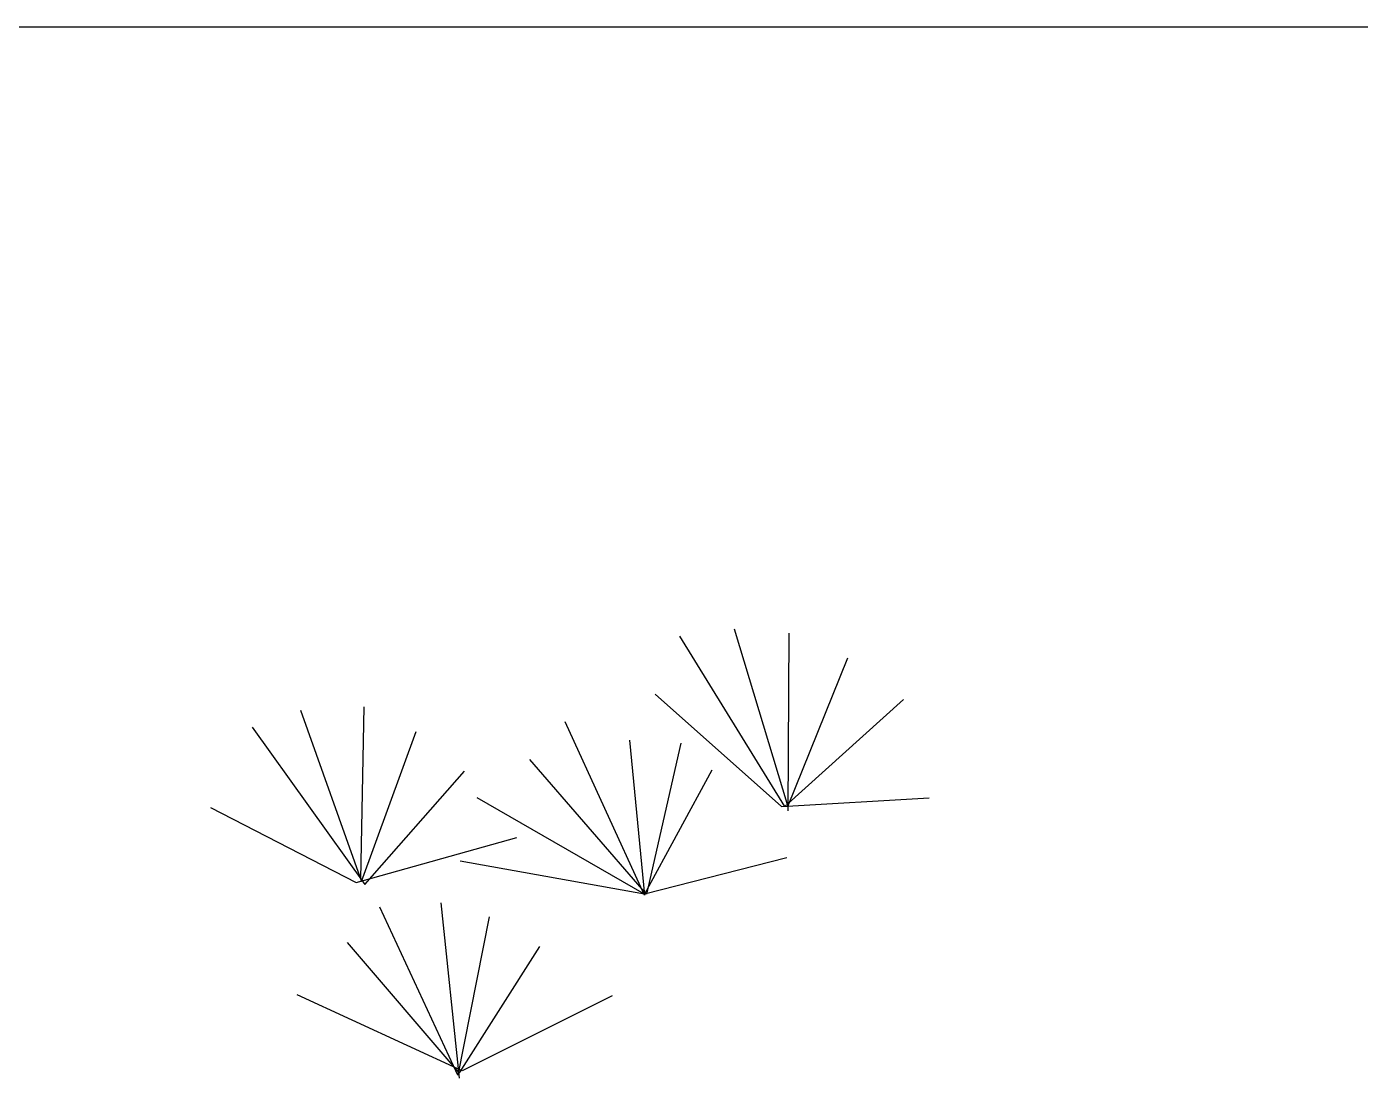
# Model space of a CAD drawing. Header units: millimetres. Extents: x 284148 to 331264, y 78716 to 101523.
# Drawn here: x 307471 to 311278, y 89466 to 92468 of the extents above; entities that cross this region are included whole.
import ezdxf

# ---------------------------------------------------------------- set-up
doc = ezdxf.new("R2010")
doc.units = ezdxf.units.MM
doc.layers.add('www.cad-blocks.net', color=7, linetype='Continuous')

# ---------------------------------------------------------------- blocks, each defined once
blk = doc.blocks.new('A$C093108ED')
for p, q in [((1638.7, 776), (1339.1, 1261.7)), ((1495, 1283.1), (1647.8, 776)), ((1650.9, 1270.9), (1647.8, 763.7)), ((1647.8, 776), (1819, 1200.6)), ((1268.7, 1096.7), (1629.5, 776)), ((1978, 1081.5), (1638.7, 776)), ((256.8, 1050.9), (431.1, 562.1)), ((437.2, 1060.1), (428, 568.2)), ((119.2, 1002), (440.2, 553)), ((431.1, 562.1), (587, 989.8)), ((1238.2, 522.4), (1011.9, 1017.3)), ((1195.4, 965.4), (1238.2, 522.4)), ((1342.1, 956.2), (1244.3, 525.5)), ((440.2, 553), (724.6, 876.8)), ((1244.3, 525.5), (911, 910.4)), ((1430.8, 879.8), (1238.2, 525.5)), ((1238.2, 525.5), (761.2, 800.4)), ((1629.5, 776), (2051.4, 800.4)), ((0, 772.9), (415.8, 559.1)), ((415.8, 559.1), (874.4, 687.4)), ((1238.2, 525.5), (712.3, 620.2)), ((1644.8, 629.3), (1238.2, 525.5)), ((657.3, 501), (709.3, 0)), ((706.2, 9.2), (483, 488.8)), ((794.9, 461.3), (706.2, 9.2)), ((709.3, 15.3), (391.3, 388)), ((938.6, 375.8), (709.3, 15.3)), ((718.4, 21.4), (247.6, 238.3)), ((1146.5, 235.2), (718.4, 21.4))]:
    blk.add_line(p, q)
blk = doc.blocks.new('FORMAT')
at = {"color": 155, "true_color": 0x546d8e}
blk.add_line((287877.4, 92468.1), (331264, 92468.1), dxfattribs=at)

msp = doc.modelspace()

# ---------------------------------------------------------------- block references
msp.add_blockref('A$C093108ED', (307996.3, 89466.3))
at = {"layer": 'www.cad-blocks.net'}
msp.add_blockref('FORMAT', (0, 0), dxfattribs=at)

doc.saveas('drawing.dxf')
